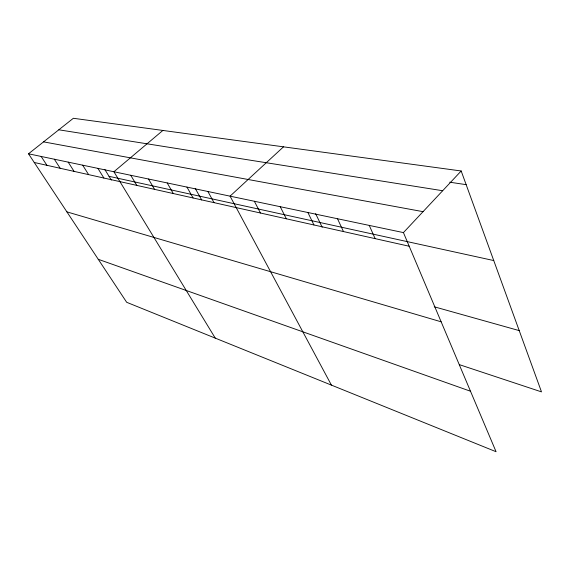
<?xml version="1.0" encoding="UTF-8"?>
<svg xmlns="http://www.w3.org/2000/svg" width="570" height="570" viewBox="0 0 570 570"><rect width="100%" height="100%" fill="white"/><g stroke="black" fill="none" stroke-linecap="round" stroke-linejoin="round"><path stroke-width="0.85" d="M461.18 170.979L73.359 118.282L28.5 153.793L403.432 232.596L461.18 170.979L541.5 391.882L459.449 364.672M283.504 146.839L230.066 196.151L331.412 385.113M162.877 130.445L113.907 171.741L215.268 338.131M449.687 182.201L466.153 184.652M58.817 129.796L442.669 190.729M43.562 141.866L423.047 211.669M109.027 176.322L493.748 260.554M34.243 162.478L409.203 246.247M434.24 306.788L519.22 330.614M66.897 211.869L441.151 321.808M98.247 259.293L470.507 391.241M28.5 153.793L126.683 302.299L496.071 451.718L403.432 232.596M41.133 156.444L46.925 165.314M54.342 159.222L60.185 168.271M68.179 162.129L74.072 171.378M82.686 165.179L88.621 174.627M97.912 168.378L103.89 178.04M104.894 169.589L111.342 180.091M130.744 175.282L136.793 185.385M148.478 179.008L154.563 189.361M167.188 182.941L173.301 193.543M186.96 187.095L193.088 197.968M195.225 188.385L201.702 199.999M207.886 191.492L214.021 202.642M254.348 201.26L260.476 213.016M280.24 206.703L286.339 218.794M307.893 212.51L313.942 224.965M315.63 213.657L322.171 227.252M337.49 218.73L343.475 231.562M369.253 225.407L375.153 238.638"/></g></svg>
